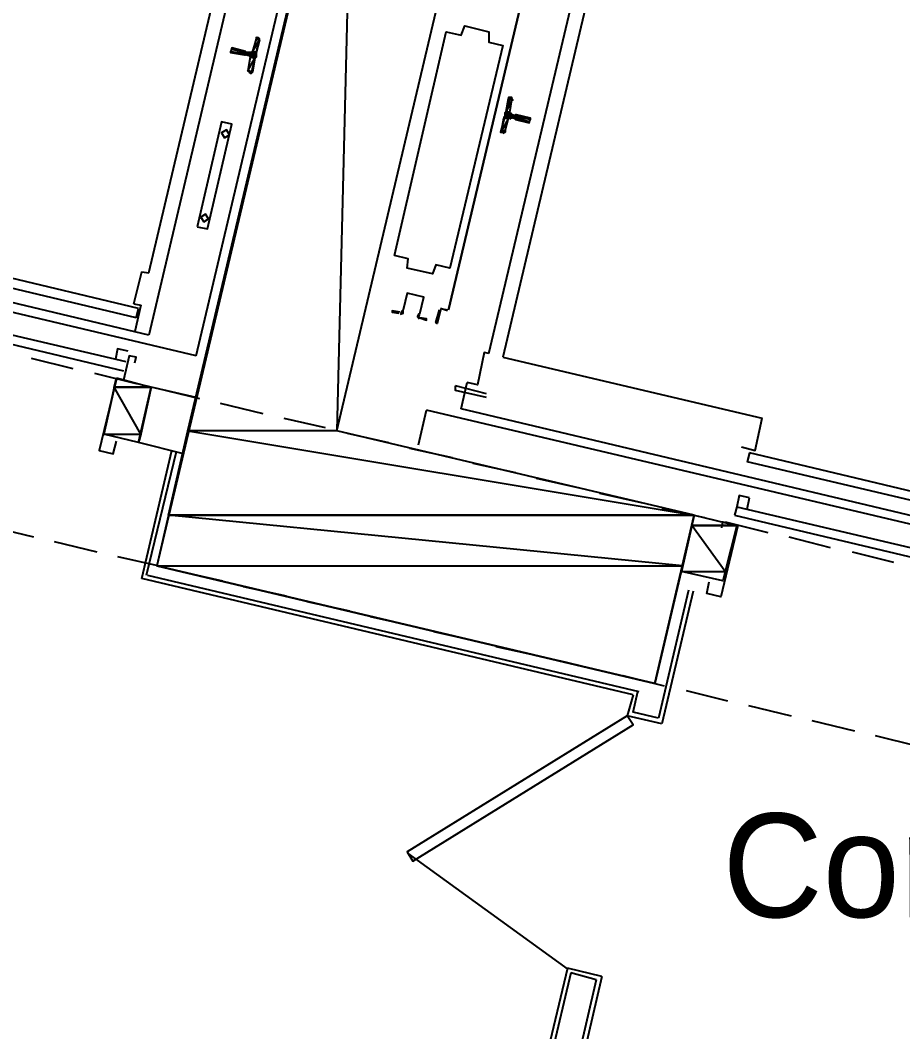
# Model space of a CAD drawing. Header units: feet. Extents: x -84 to 198, y -22 to 181.
# Drawn here: x 67.91 to 78.12, y 105.64 to 117.34 of the extents above; entities that cross this region are included whole.
import ezdxf
from ezdxf.enums import TextEntityAlignment as Align

# ---------------------------------------------------------------- set-up
doc = ezdxf.new("R2010")
doc.units = ezdxf.units.FT
for name, color, linetype in [('A-LINEA', 7, 'CONTINUOUS'), ('A-LINEA-FINA', 9, 'CONTINUOUS'), ('A-MURO-CONCRETO', 8, 'CONTINUOUS'), ('A-NOMBRE-ESPACIO', 2, 'CONTINUOUS')]:
    doc.layers.add(name, color=color, linetype=linetype)

msp = doc.modelspace()

# ---------------------------------------------------------------- linework, layer by layer
at = {"layer": 'A-LINEA'}
for p, q in [((71.0933, 120.8711), (69.4, 113.6978)), ((69.4, 114.4178), (70.7333, 120.0578)), ((69.9467, 113.4578), (71.28, 119.0978)), ((73.3333, 113.4844), (74.6667, 119.1244)), ((74.8267, 119.0844), (73.4933, 113.4444)), ((72.8667, 113.9911), (73.6933, 117.4844)), ((73.6933, 117.4844), (72.8667, 113.9911)), ((70.64, 117.1244), (70.6, 116.9778)), ((70.6779, 117.1239), (70.6542, 117.1104)), ((70.52, 116.9778), (70.52, 116.9778)), ((70.5333, 116.9778), (70.5333, 116.9778)), ((70.5733, 116.9644), (70.5333, 116.9644)), ((70.5733, 116.9111), (70.5467, 116.7511)), ((70.5603, 116.7477), (70.5754, 116.725)), ((73.5733, 116.2711), (73.6, 116.4178)), ((73.6131, 116.4079), (73.5979, 116.4306)), ((73.64, 116.2311), (73.6, 116.2444)), ((73.52, 116.0578), (73.56, 116.2044)), ((73.5867, 116.2178), (73.6267, 116.2044)), ((73.6267, 116.1911), (73.6267, 116.1911)), ((73.64, 116.1911), (73.64, 116.1911)), ((73.4954, 116.0316), (73.5191, 116.0452)), ((69.9467, 113.4578), (62.0267, 115.3378)), ((69.4, 113.6978), (62.4267, 115.3511)), ((69.28, 114.0044), (65.76, 114.8444)), ((69.2533, 113.8978), (65.7333, 114.7378)), ((65.6133, 114.2178), (69.1333, 113.3911)), ((65.5867, 114.1244), (69.1067, 113.2844)), ((69.2267, 114.0578), (69.3067, 114.0444)), ((69.3067, 114.0444), (69.24, 113.7378)), ((69.2533, 113.8978), (69.28, 114.0044)), ((72.8533, 113.9778), (72.7733, 114.0044)), ((72.7733, 114.0044), (72.8533, 113.9911)), ((72.8533, 113.9911), (72.8533, 113.9911)), ((68.04, 113.4311), (68.52, 113.3111)), ((73.4933, 113.4444), (76.4933, 112.7378)), ((68.7733, 113.2578), (69.2533, 113.1378)), ((69.0267, 113.2044), (68.88, 112.5511)), ((69.4267, 113.0978), (69.0267, 113.1911)), ((69.28, 112.4578), (69.4267, 113.0978)), ((69.9467, 112.9778), (69.4267, 113.0978)), ((69.4933, 113.0844), (69.9867, 112.9644)), ((73.3067, 113.0178), (72.9467, 113.1111)), ((73.0133, 112.8444), (73.08, 113.1511)), ((70.2267, 112.9111), (70.72, 112.7911)), ((79.9867, 111.1911), (73.0133, 112.8444)), ((70.96, 112.7378), (71.44, 112.6311)), ((72.52, 112.4311), (72.6133, 112.8311)), ((80.5333, 110.9644), (72.6133, 112.8311)), ((69.28, 112.4578), (68.88, 112.5511)), ((71.6933, 112.5644), (72.1733, 112.4578)), ((69.8, 112.3244), (69.28, 112.4578)), ((72.4133, 112.3911), (72.9067, 112.2844)), ((69.32, 110.8844), (69.6667, 112.3644)), ((69.3733, 110.9244), (69.72, 112.3511)), ((76.3467, 112.3378), (76.32, 112.2311)), ((79.8667, 111.4978), (76.3467, 112.3378)), ((73.1467, 112.2178), (73.64, 112.1111)), ((79.84, 111.4044), (76.32, 112.2311)), ((73.88, 112.0444), (74.36, 111.9378)), ((74.6133, 111.8711), (75.0933, 111.7644)), ((76.32, 111.6844), (76.3467, 111.8178)), ((75.3333, 111.6978), (75.8267, 111.5911)), ((76.2, 111.7111), (79.72, 110.8844)), ((76.1733, 111.6178), (79.6933, 110.7778)), ((67.5733, 111.4844), (68.0667, 111.3644)), ((76.2, 111.4978), (76.04, 110.8578)), ((76.0667, 111.5378), (76.56, 111.4178)), ((76.8, 111.3644), (77.28, 111.2444)), ((68.3067, 111.3111), (68.8, 111.1911)), ((69.04, 111.1378), (69.52, 111.0311)), ((77.5333, 111.1911), (78.0133, 111.0711)), ((75, 109.5378), (69.32, 110.8844)), ((69.3867, 110.9244), (75.0667, 109.5778)), ((69.7733, 110.9644), (70.2533, 110.8578)), ((70.4933, 110.7911), (70.9867, 110.6844)), ((75.64, 110.7511), (75.2933, 109.2711)), ((75.6933, 110.7378), (75.3333, 109.2044)), ((71.2267, 110.6178), (71.72, 110.5111)), ((71.96, 110.4444), (72.44, 110.3378)), ((72.6933, 110.2711), (73.1733, 110.1644)), ((73.4133, 110.0978), (73.9067, 109.9911)), ((74.1467, 109.9378), (74.64, 109.8178)), ((74.88, 109.7644), (75.36, 109.6444)), ((75.6133, 109.5911), (76.0933, 109.4711)), ((75, 109.5378), (74.9333, 109.2978)), ((76.3333, 109.4178), (76.8267, 109.2978)), ((75.3333, 109.2044), (74.9333, 109.2978)), ((77.0667, 109.2444), (77.56, 109.1244)), ((77.8, 109.0711), (78.28, 108.9511)), ((72.3908, 107.7095), (74.2478, 106.3652)), ((74.24, 106.3778), (73.6, 103.6711)), ((74.28, 106.3244), (73.64, 103.6044)), ((74.64, 106.2844), (74.24, 106.3778)), ((74.64, 106.2844), (74.24, 106.3778)), ((74.5733, 106.2444), (74.28, 106.3244)), ((74.5733, 106.2444), (74.2, 104.6311))]:
    msp.add_line(p, q, dxfattribs=at)
for points in [[(77.6267, 119.7244), (78.0933, 121.6711), (72.3333, 123.0311), (69.4933, 111.0311), (75.2533, 109.6711), (75.7067, 111.6178), (71.5733, 112.5911), (73.4933, 120.7111), (77.6267, 119.7244)], [(72.24, 114.6178), (72.84, 117.2044), (73.0133, 117.1644), (73.0533, 117.2711), (73.3333, 117.2044), (73.3333, 117.0844), (73.4933, 117.0444), (72.88, 114.4711), (72.72, 114.5111), (72.68, 114.4044), (72.3867, 114.4711), (72.4, 114.5778), (72.24, 114.6178)], [(70.5733, 116.7244), (70.5867, 116.7244), (70.68, 117.1244), (70.6667, 117.1378)], [(70.52, 116.9778), (70.36, 117.0178), (70.3467, 116.9644), (70.5067, 116.9378)], [(70.56, 116.9244), (70.52, 116.9378), (70.52, 116.9378)], [(70.5754, 116.9516), (70.5905, 116.9541), (70.5995, 116.9665)], [(70.5861, 116.8998), (70.5837, 116.915), (70.5713, 116.9239)], [(73.5867, 116.4444), (73.5733, 116.4444), (73.4667, 116.0444), (73.4933, 116.0444)], [(73.5872, 116.2691), (73.5896, 116.2539), (73.6021, 116.245)], [(73.64, 116.1911), (73.8, 116.1511), (73.8133, 116.2044), (73.6533, 116.2444), (73.64, 116.2444), (73.64, 116.2444)], [(69.96, 114.9511), (70.08, 114.9244), (70.36, 116.1378), (70.24, 116.1644), (69.96, 114.9511)], [(73.5979, 116.2039), (73.5828, 116.2015), (73.5739, 116.189)], [(70.2759, 115.979), (70.3321, 116.0137), (70.2974, 116.0699), (70.2413, 116.0352), (70.2759, 115.979)], [(70.0359, 115.0057), (70.0921, 115.0404), (70.0574, 115.0965), (70.0013, 115.0619), (70.0359, 115.0057)], [(69.2267, 114.0578), (69.32, 114.4311), (69.4, 114.4178)], [(72.5336, 113.9454), (72.5791, 114.138), (72.3865, 114.1836), (72.3408, 113.991)], [(72.5336, 113.9454), (72.5791, 114.138), (72.3865, 114.1836), (72.3408, 113.991)], [(72.3067, 113.9644), (72.2133, 113.9778), (72.2133, 113.9644), (72.2933, 113.9511)], [(72.306, 113.9386), (72.3404, 113.9517), (72.3418, 113.9885)], [(72.3089, 113.9516), (72.3296, 113.9594), (72.3304, 113.9815)], [(72.5223, 113.9461), (72.5071, 113.9125), (72.532, 113.8854)], [(72.5294, 113.9347), (72.5203, 113.9146), (72.5352, 113.8984)], [(72.5333, 113.8978), (72.6133, 113.8711), (72.6133, 113.8844), (72.5333, 113.8978)], [(72.7733, 113.9911), (72.7733, 113.9911), (72.7333, 113.8311), (72.72, 113.8444), (72.76, 113.9911)], [(69.24, 113.3778), (69.2533, 113.4444), (69.1733, 113.4578), (69.1067, 113.1778), (69.0267, 113.1911), (68.8267, 112.3644), (68.9867, 112.3244), (69.0267, 112.4711)], [(69.16, 113.5111), (69.04, 113.5378), (69.0133, 113.4178)], [(73.3333, 113.4844), (73.28, 113.4978), (73.2, 113.1244), (73.08, 113.1511)], [(73.3067, 112.9778), (72.9467, 113.0578), (72.9467, 113.1111)], [(76.2533, 112.4044), (76.4133, 112.3644), (76.4933, 112.7378)], [(76.3467, 111.8178), (76.2267, 111.8444), (76.2, 111.7111), (76.1733, 111.6178)], [(76.04, 110.8578), (75.56, 110.9644), (75.7067, 111.6178), (76.2, 111.4978)], [(76.0267, 111.4711), (76.04, 111.5378), (76.2133, 111.4978), (76.0133, 110.6711), (75.8533, 110.7111), (75.88, 110.8444)], [(75.2933, 109.2711), (75, 109.3378), (75.0533, 109.5778)], [(74.9333, 109.2978), (72.3867, 107.7244), (72.4533, 107.6178), (75, 109.1911), (74.9333, 109.2978)], [(74.64, 106.2844), (74.2667, 104.6711), (76.1467, 104.2311)]]:
    msp.add_lwpolyline(points, dxfattribs=at)
at = {"layer": 'A-LINEA-FINA'}
for p, q in [((70.68, 117.1111), (70.64, 117.1244)), ((70.68, 117.1244), (70.64, 117.1244)), ((70.68, 117.1244), (70.6533, 117.1378)), ((70.5067, 116.9378), (70.3467, 116.9778)), ((70.52, 116.9378), (70.3467, 116.9778)), ((70.5067, 116.9378), (70.3467, 116.9644)), ((70.52, 116.9778), (70.36, 117.0178)), ((70.52, 116.9778), (70.36, 117.0178)), ((70.52, 116.9778), (70.36, 117.0044)), ((70.64, 116.9644), (70.6, 116.9778)), ((70.6267, 116.8978), (70.5733, 116.9111)), ((70.6267, 116.8978), (70.5733, 116.9111)), ((70.5867, 116.7244), (70.56, 116.7378)), ((70.5867, 116.7244), (70.56, 116.7378)), ((70.5867, 116.7378), (70.56, 116.7378)), ((70.5867, 116.7244), (70.5733, 116.7244)), ((73.56, 116.4444), (73.6, 116.4444)), ((73.56, 116.4444), (73.6, 116.4311)), ((73.56, 116.4311), (73.6, 116.4311)), ((73.56, 116.4311), (73.6, 116.4178)), ((73.5733, 116.4444), (73.5867, 116.4444)), ((73.52, 116.2711), (73.5733, 116.2578)), ((73.52, 116.2711), (73.5733, 116.2578)), ((73.52, 116.2578), (73.5867, 116.2444)), ((73.5333, 116.2844), (73.5733, 116.2711)), ((73.64, 116.2444), (73.8133, 116.2044)), ((73.5067, 116.2178), (73.56, 116.2044)), ((73.52, 116.2311), (73.5867, 116.2178)), ((73.64, 116.2311), (73.8133, 116.2044)), ((73.64, 116.2311), (73.8133, 116.1911)), ((73.64, 116.2044), (73.8, 116.1644)), ((73.64, 116.1911), (73.8, 116.1644)), ((73.4667, 116.0444), (73.5067, 116.0444)), ((73.4667, 116.0444), (73.4933, 116.0444)), ((73.48, 116.0578), (73.52, 116.0444)), ((73.48, 116.0578), (73.5067, 116.0444))]:
    msp.add_line(p, q, dxfattribs=at)
for points in [[(70.6, 116.9778), (70.68, 117.1111), (70.64, 117.1244), (70.6, 116.9778)], [(70.64, 116.9644), (70.6, 116.9778), (70.68, 117.1111), (70.64, 116.9644)], [(70.64, 117.1244), (70.68, 117.1244), (70.64, 117.1378), (70.64, 117.1244)], [(70.68, 117.1244), (70.64, 117.1378), (70.6533, 117.1378), (70.68, 117.1244), (70.68, 117.1244)], [(70.64, 117.1378), (70.68, 117.1244), (70.68, 117.1244), (70.64, 117.1378)], [(70.64, 117.1244), (70.68, 117.1111), (70.68, 117.1111), (70.64, 117.1244), (70.64, 117.1244)], [(70.68, 117.1244), (70.68, 117.1244), (70.64, 117.1244), (70.68, 117.1244)], [(70.68, 117.1244), (70.64, 117.1244), (70.68, 117.1111), (70.68, 117.1244), (70.68, 117.1244)], [(70.68, 117.1244), (70.68, 117.1244), (70.6533, 117.1378), (70.68, 117.1244)], [(70.6533, 117.1378), (70.68, 117.1244), (70.68, 117.1244), (70.6533, 117.1378)], [(70.68, 117.1244), (70.68, 117.1244), (70.6533, 117.1378), (70.68, 117.1244)], [(70.68, 117.1244), (70.6533, 117.1378), (70.6667, 117.1378), (70.68, 117.1244), (70.68, 117.1244)], [(70.6533, 117.1378), (70.68, 117.1244), (70.68, 117.1244), (70.6533, 117.1378)], [(70.68, 117.1244), (70.68, 117.1244), (70.6667, 117.1378), (70.68, 117.1244)], [(70.68, 117.1244), (70.6667, 117.1378), (70.68, 117.1244), (70.68, 117.1244), (70.68, 117.1244)], [(70.3467, 116.9778), (70.64, 116.9378), (70.36, 117.0044), (70.3467, 116.9778), (70.3467, 116.9778)], [(70.3467, 116.9644), (70.5067, 116.9378), (70.3467, 116.9778), (70.3467, 116.9644), (70.3467, 116.9644)], [(70.3467, 116.9778), (70.5067, 116.9378), (70.5067, 116.9378), (70.3467, 116.9778)], [(70.5067, 116.9378), (70.5067, 116.9378), (70.3467, 116.9778), (70.5067, 116.9378)], [(70.3467, 116.9778), (70.5067, 116.9378), (70.5067, 116.9378), (70.3467, 116.9778), (70.3467, 116.9778)], [(70.3467, 116.9778), (70.5067, 116.9378), (70.5067, 116.9378), (70.3467, 116.9778)], [(70.5067, 116.9378), (70.5067, 116.9378), (70.3467, 116.9778), (70.5067, 116.9378), (70.5067, 116.9378)], [(70.3467, 116.9778), (70.52, 116.9378), (70.52, 116.9378), (70.3467, 116.9778)], [(70.52, 116.9378), (70.52, 116.9378), (70.3467, 116.9778), (70.52, 116.9378)], [(70.52, 116.9378), (70.3467, 116.9778), (70.5067, 116.9378), (70.52, 116.9378), (70.52, 116.9378)], [(70.3467, 116.9778), (70.52, 116.9378), (70.52, 116.9378), (70.3467, 116.9778)], [(70.52, 116.9378), (70.52, 116.9378), (70.3467, 116.9778), (70.52, 116.9378), (70.52, 116.9378)], [(70.3467, 116.9778), (70.52, 116.9378), (70.52, 116.9378), (70.3467, 116.9778)], [(70.52, 116.9378), (70.52, 116.9378), (70.3467, 116.9778), (70.52, 116.9378), (70.52, 116.9378)], [(70.3467, 116.9778), (70.52, 116.9378), (70.52, 116.9378), (70.3467, 116.9778)], [(70.52, 116.9378), (70.52, 116.9378), (70.3467, 116.9778), (70.52, 116.9378), (70.52, 116.9378)], [(70.64, 116.9111), (70.3467, 116.9778), (70.64, 116.9378), (70.64, 116.9111)], [(70.36, 117.0044), (70.52, 116.9778), (70.36, 117.0178), (70.36, 117.0044)], [(70.36, 117.0178), (70.52, 116.9778), (70.52, 116.9778), (70.36, 117.0178), (70.36, 117.0178)], [(70.36, 117.0178), (70.52, 116.9778), (70.52, 116.9778), (70.36, 117.0178)], [(70.52, 116.9778), (70.52, 116.9778), (70.36, 117.0178), (70.52, 116.9778), (70.52, 116.9778)], [(70.36, 117.0178), (70.52, 116.9778), (70.52, 116.9778), (70.36, 117.0178)], [(70.52, 116.9778), (70.52, 116.9778), (70.36, 117.0178), (70.52, 116.9778)], [(70.36, 117.0178), (70.52, 116.9778), (70.52, 116.9778), (70.36, 117.0178), (70.36, 117.0178)], [(70.36, 117.0178), (70.52, 116.9778), (70.52, 116.9778), (70.36, 117.0178)], [(70.52, 116.9778), (70.52, 116.9778), (70.36, 117.0178), (70.52, 116.9778), (70.52, 116.9778)], [(70.36, 117.0178), (70.52, 116.9778), (70.52, 116.9778), (70.36, 117.0178)], [(70.52, 116.9778), (70.52, 116.9778), (70.36, 117.0178), (70.52, 116.9778), (70.52, 116.9778)], [(70.52, 116.9644), (70.52, 116.9644), (70.36, 117.0044), (70.52, 116.9644)], [(70.52, 116.9644), (70.36, 117.0044), (70.5333, 116.9644), (70.52, 116.9644), (70.52, 116.9644)], [(70.52, 116.9778), (70.52, 116.9778), (70.36, 117.0044), (70.52, 116.9778)], [(70.52, 116.9778), (70.36, 117.0044), (70.52, 116.9644), (70.52, 116.9778), (70.52, 116.9778)], [(70.5733, 116.9644), (70.64, 116.9378), (70.64, 116.9378), (70.5733, 116.9644)], [(70.64, 116.9378), (70.64, 116.9378), (70.5733, 116.9644), (70.64, 116.9378), (70.64, 116.9378)], [(70.5733, 116.9644), (70.64, 116.9378), (70.64, 116.9378), (70.5733, 116.9644)], [(70.64, 116.9378), (70.64, 116.9378), (70.5733, 116.9644), (70.64, 116.9378), (70.64, 116.9378)], [(70.64, 116.9378), (70.5733, 116.9644), (70.64, 116.9511), (70.64, 116.9378)], [(70.5733, 116.9644), (70.64, 116.9511), (70.5867, 116.9644), (70.5733, 116.9644), (70.5733, 116.9644)], [(70.5867, 116.9644), (70.64, 116.9644), (70.6, 116.9778), (70.5867, 116.9644)], [(70.5867, 116.9644), (70.64, 116.9511), (70.64, 116.9511), (70.5867, 116.9644)], [(70.64, 116.9511), (70.64, 116.9511), (70.5867, 116.9644), (70.64, 116.9511), (70.64, 116.9511)], [(70.5867, 116.9644), (70.64, 116.9511), (70.64, 116.9511), (70.5867, 116.9644)], [(70.64, 116.9511), (70.64, 116.9511), (70.5867, 116.9644), (70.64, 116.9511), (70.64, 116.9511)], [(70.5867, 116.9644), (70.64, 116.9511), (70.64, 116.9511), (70.5867, 116.9644)], [(70.64, 116.9511), (70.64, 116.9511), (70.5867, 116.9644), (70.64, 116.9511), (70.64, 116.9511)], [(70.5867, 116.9644), (70.64, 116.9511), (70.64, 116.9511), (70.5867, 116.9644)], [(70.64, 116.9511), (70.64, 116.9511), (70.5867, 116.9644), (70.64, 116.9511), (70.64, 116.9511)], [(70.64, 116.9511), (70.5867, 116.9644), (70.64, 116.9644), (70.64, 116.9511)], [(70.6, 116.9778), (70.64, 116.9644), (70.64, 116.9644), (70.6, 116.9778), (70.6, 116.9778)], [(70.5467, 116.7511), (70.6267, 116.8978), (70.5733, 116.9111), (70.5467, 116.7511)], [(70.6, 116.7378), (70.5467, 116.7511), (70.6267, 116.8978), (70.6, 116.7378)], [(70.5733, 116.9244), (70.64, 116.9111), (70.56, 116.9244), (70.5733, 116.9244), (70.5733, 116.9244)], [(70.56, 116.9244), (70.64, 116.9111), (70.64, 116.9111), (70.56, 116.9244)], [(70.64, 116.9111), (70.64, 116.9111), (70.56, 116.9244), (70.64, 116.9111), (70.64, 116.9111)], [(70.5733, 116.9111), (70.6267, 116.9111), (70.5733, 116.9244), (70.5733, 116.9111), (70.5733, 116.9111)], [(70.5733, 116.9244), (70.6267, 116.9111), (70.6267, 116.9111), (70.5733, 116.9244)], [(70.6267, 116.9111), (70.6267, 116.9111), (70.5733, 116.9244), (70.6267, 116.9111), (70.6267, 116.9111)], [(70.5733, 116.9244), (70.6267, 116.9111), (70.6267, 116.9111), (70.5733, 116.9244)], [(70.6267, 116.9111), (70.6267, 116.9111), (70.5733, 116.9244), (70.6267, 116.9111), (70.6267, 116.9111)], [(70.5733, 116.9244), (70.6267, 116.9111), (70.6267, 116.9111), (70.5733, 116.9244)], [(70.6267, 116.9111), (70.6267, 116.9111), (70.5733, 116.9244), (70.6267, 116.9111), (70.6267, 116.9111)], [(70.6267, 116.9111), (70.5733, 116.9244), (70.64, 116.9111), (70.6267, 116.9111)], [(70.5733, 116.9111), (70.6267, 116.8978), (70.6267, 116.8978), (70.5733, 116.9111)], [(70.6267, 116.8978), (70.6267, 116.8978), (70.5733, 116.9111), (70.6267, 116.8978)], [(70.5733, 116.9111), (70.6267, 116.8978), (70.6267, 116.8978), (70.5733, 116.9111)], [(70.6267, 116.8978), (70.6267, 116.8978), (70.5733, 116.9111), (70.6267, 116.8978), (70.6267, 116.8978)], [(70.6267, 116.8978), (70.5733, 116.9111), (70.6267, 116.9111), (70.6267, 116.8978)], [(70.5867, 116.7378), (70.56, 116.7511), (70.5467, 116.7511), (70.5867, 116.7378), (70.5867, 116.7378)], [(70.6, 116.7378), (70.6, 116.7378), (70.5467, 116.7511), (70.6, 116.7378)], [(70.6, 116.7378), (70.5467, 116.7511), (70.5867, 116.7378), (70.6, 116.7378), (70.6, 116.7378)], [(70.56, 116.7378), (70.5867, 116.7378), (70.56, 116.7511), (70.56, 116.7378)], [(70.56, 116.7511), (70.5867, 116.7378), (70.5867, 116.7378), (70.56, 116.7511), (70.56, 116.7511)], [(70.5733, 116.7244), (70.5867, 116.7244), (70.56, 116.7378), (70.5733, 116.7244)], [(70.56, 116.7378), (70.5867, 116.7244), (70.5867, 116.7244), (70.56, 116.7378)], [(70.5867, 116.7244), (70.5867, 116.7244), (70.56, 116.7378), (70.5867, 116.7244)], [(70.56, 116.7378), (70.5867, 116.7244), (70.5867, 116.7244), (70.56, 116.7378)], [(70.5867, 116.7244), (70.5867, 116.7244), (70.56, 116.7378), (70.5867, 116.7244), (70.5867, 116.7244)], [(70.5867, 116.7378), (70.5867, 116.7378), (70.56, 116.7378), (70.5867, 116.7378)], [(70.5867, 116.7378), (70.56, 116.7378), (70.5867, 116.7244), (70.5867, 116.7378), (70.5867, 116.7378)], [(73.56, 116.4311), (73.6, 116.4178), (73.5333, 116.2844), (73.56, 116.4311)], [(73.6, 116.4178), (73.5333, 116.2844), (73.5733, 116.2711), (73.6, 116.4178)], [(73.56, 116.4444), (73.56, 116.4444), (73.6, 116.4444), (73.56, 116.4444)], [(73.56, 116.4444), (73.6, 116.4444), (73.5733, 116.4444), (73.56, 116.4444), (73.56, 116.4444)], [(73.6, 116.4444), (73.56, 116.4444), (73.6, 116.4311), (73.6, 116.4444)], [(73.6, 116.4311), (73.56, 116.4444), (73.56, 116.4444), (73.6, 116.4311), (73.6, 116.4311)], [(73.56, 116.4311), (73.6, 116.4311), (73.56, 116.4444), (73.56, 116.4311), (73.56, 116.4311)], [(73.56, 116.4311), (73.56, 116.4311), (73.6, 116.4311), (73.56, 116.4311)], [(73.6, 116.4311), (73.56, 116.4311), (73.6, 116.4178), (73.6, 116.4311)], [(73.6, 116.4178), (73.56, 116.4311), (73.56, 116.4311), (73.6, 116.4178), (73.6, 116.4178)], [(73.5867, 116.4444), (73.5733, 116.4444), (73.5733, 116.4444), (73.5867, 116.4444)], [(73.5733, 116.4444), (73.5733, 116.4444), (73.5867, 116.4444), (73.5733, 116.4444)], [(73.5733, 116.4444), (73.5867, 116.4444), (73.6, 116.4444), (73.5733, 116.4444), (73.5733, 116.4444)], [(73.5333, 116.2844), (73.5733, 116.2711), (73.52, 116.2711), (73.5333, 116.2844)], [(73.5733, 116.2711), (73.52, 116.2711), (73.5733, 116.2578), (73.5733, 116.2711)], [(73.5733, 116.2578), (73.52, 116.2711), (73.52, 116.2711), (73.5733, 116.2578), (73.5733, 116.2578)], [(73.5733, 116.2578), (73.52, 116.2711), (73.5867, 116.2578), (73.5733, 116.2578), (73.5733, 116.2578)], [(73.5867, 116.2578), (73.52, 116.2711), (73.52, 116.2711), (73.5867, 116.2578)], [(73.52, 116.2711), (73.52, 116.2711), (73.5867, 116.2578), (73.52, 116.2711), (73.52, 116.2711)], [(73.52, 116.2711), (73.5867, 116.2578), (73.52, 116.2578), (73.52, 116.2711)], [(73.5867, 116.2578), (73.52, 116.2578), (73.5867, 116.2444), (73.5867, 116.2578), (73.5867, 116.2578)], [(73.5867, 116.2444), (73.52, 116.2578), (73.52, 116.2578), (73.5867, 116.2444)], [(73.52, 116.2578), (73.52, 116.2578), (73.5867, 116.2444), (73.52, 116.2578), (73.52, 116.2578)], [(73.5867, 116.2444), (73.52, 116.2578), (73.52, 116.2578), (73.5867, 116.2444)], [(73.52, 116.2578), (73.52, 116.2578), (73.5867, 116.2444), (73.52, 116.2578), (73.52, 116.2578)], [(73.5867, 116.2444), (73.52, 116.2578), (73.6, 116.2444), (73.5867, 116.2444), (73.5867, 116.2444)], [(73.52, 116.2578), (73.8133, 116.1911), (73.52, 116.2311), (73.52, 116.2578)], [(73.5733, 116.2711), (73.5333, 116.2844), (73.5333, 116.2844), (73.5733, 116.2711), (73.5733, 116.2711)], [(73.64, 116.2444), (73.64, 116.2444), (73.8133, 116.2044), (73.64, 116.2444)], [(73.64, 116.2444), (73.8133, 116.2044), (73.6533, 116.2444), (73.64, 116.2444), (73.64, 116.2444)], [(73.8133, 116.2044), (73.64, 116.2444), (73.64, 116.2444), (73.8133, 116.2044)], [(73.64, 116.2444), (73.64, 116.2444), (73.8133, 116.2044), (73.64, 116.2444)], [(73.8133, 116.2044), (73.64, 116.2444), (73.64, 116.2444), (73.8133, 116.2044), (73.8133, 116.2044)], [(73.64, 116.2311), (73.8133, 116.2044), (73.64, 116.2444), (73.64, 116.2311), (73.64, 116.2311)], [(73.5067, 116.2044), (73.56, 116.2044), (73.48, 116.0578), (73.5067, 116.2044)], [(73.56, 116.2044), (73.48, 116.0578), (73.52, 116.0578), (73.56, 116.2044)], [(73.52, 116.2178), (73.5733, 116.2044), (73.5067, 116.2178), (73.52, 116.2178)], [(73.5733, 116.2044), (73.5067, 116.2178), (73.56, 116.2044), (73.5733, 116.2044)], [(73.56, 116.2044), (73.5067, 116.2178), (73.5067, 116.2178), (73.56, 116.2044), (73.56, 116.2044)], [(73.5067, 116.2044), (73.56, 116.2044), (73.5067, 116.2178), (73.5067, 116.2044), (73.5067, 116.2044)], [(73.5067, 116.2044), (73.5067, 116.2044), (73.56, 116.2044), (73.5067, 116.2044)], [(73.8133, 116.1911), (73.52, 116.2311), (73.8, 116.1644), (73.8133, 116.1911), (73.8133, 116.1911)], [(73.5867, 116.2178), (73.52, 116.2311), (73.52, 116.2311), (73.5867, 116.2178)], [(73.52, 116.2311), (73.52, 116.2311), (73.5867, 116.2178), (73.52, 116.2311), (73.52, 116.2311)], [(73.5867, 116.2178), (73.52, 116.2311), (73.5733, 116.2178), (73.5867, 116.2178), (73.5867, 116.2178)], [(73.5733, 116.2178), (73.52, 116.2311), (73.52, 116.2311), (73.5733, 116.2178)], [(73.52, 116.2311), (73.52, 116.2311), (73.5733, 116.2178), (73.52, 116.2311), (73.52, 116.2311)], [(73.5733, 116.2178), (73.52, 116.2311), (73.52, 116.2311), (73.5733, 116.2178)], [(73.52, 116.2311), (73.52, 116.2311), (73.5733, 116.2178), (73.52, 116.2311), (73.52, 116.2311)], [(73.52, 116.2311), (73.5733, 116.2178), (73.52, 116.2178), (73.52, 116.2311)], [(73.5733, 116.2178), (73.52, 116.2178), (73.5733, 116.2044), (73.5733, 116.2178), (73.5733, 116.2178)], [(73.5733, 116.2044), (73.52, 116.2178), (73.52, 116.2178), (73.5733, 116.2044)], [(73.52, 116.2178), (73.52, 116.2178), (73.5733, 116.2044), (73.52, 116.2178), (73.52, 116.2178)], [(73.8, 116.1644), (73.6267, 116.2044), (73.6267, 116.2044), (73.8, 116.1644)], [(73.6267, 116.2044), (73.6267, 116.2044), (73.8, 116.1644), (73.6267, 116.2044), (73.6267, 116.2044)], [(73.8, 116.1644), (73.6267, 116.2044), (73.6267, 116.2044), (73.8, 116.1644)], [(73.6267, 116.2044), (73.6267, 116.2044), (73.8, 116.1644), (73.6267, 116.2044), (73.6267, 116.2044)], [(73.64, 116.2044), (73.8, 116.1644), (73.6267, 116.2044), (73.64, 116.2044), (73.64, 116.2044)], [(73.64, 116.2311), (73.64, 116.2311), (73.8133, 116.2044), (73.64, 116.2311)], [(73.8133, 116.2044), (73.64, 116.2311), (73.8133, 116.1911), (73.8133, 116.2044)], [(73.8133, 116.1911), (73.64, 116.2311), (73.64, 116.2311), (73.8133, 116.1911), (73.8133, 116.1911)], [(73.8133, 116.1911), (73.64, 116.2311), (73.64, 116.2311), (73.8133, 116.1911)], [(73.64, 116.2311), (73.64, 116.2311), (73.8133, 116.1911), (73.64, 116.2311), (73.64, 116.2311)], [(73.8133, 116.1911), (73.64, 116.2311), (73.64, 116.2311), (73.8133, 116.1911)], [(73.64, 116.2311), (73.64, 116.2311), (73.8133, 116.1911), (73.64, 116.2311), (73.64, 116.2311)], [(73.8133, 116.1911), (73.64, 116.2311), (73.64, 116.2311), (73.8133, 116.1911)], [(73.64, 116.2311), (73.64, 116.2311), (73.8133, 116.1911), (73.64, 116.2311), (73.64, 116.2311)], [(73.8, 116.1644), (73.64, 116.2044), (73.64, 116.2044), (73.8, 116.1644)], [(73.64, 116.2044), (73.64, 116.2044), (73.8, 116.1644), (73.64, 116.2044)], [(73.8, 116.1644), (73.64, 116.2044), (73.64, 116.2044), (73.8, 116.1644)], [(73.64, 116.2044), (73.64, 116.2044), (73.8, 116.1644), (73.64, 116.2044), (73.64, 116.2044)], [(73.64, 116.1911), (73.8, 116.1644), (73.64, 116.2044), (73.64, 116.1911), (73.64, 116.1911)], [(73.64, 116.1911), (73.64, 116.1911), (73.8, 116.1644), (73.64, 116.1911)], [(73.8, 116.1644), (73.64, 116.1911), (73.8, 116.1511), (73.8, 116.1644), (73.8, 116.1644)], [(73.8, 116.1511), (73.64, 116.1911), (73.64, 116.1911), (73.8, 116.1511)], [(73.64, 116.1911), (73.64, 116.1911), (73.8, 116.1511), (73.64, 116.1911), (73.64, 116.1911)], [(73.8, 116.1511), (73.64, 116.1911), (73.64, 116.1911), (73.8, 116.1511)], [(73.64, 116.1911), (73.64, 116.1911), (73.8, 116.1511), (73.64, 116.1911), (73.64, 116.1911)], [(73.4667, 116.0444), (73.5067, 116.0444), (73.48, 116.0578), (73.4667, 116.0444), (73.4667, 116.0444)], [(73.4933, 116.0444), (73.4667, 116.0444), (73.5067, 116.0444), (73.4933, 116.0444)], [(73.5067, 116.0444), (73.4667, 116.0444), (73.4667, 116.0444), (73.5067, 116.0444)], [(73.4667, 116.0444), (73.4667, 116.0444), (73.5067, 116.0444), (73.4667, 116.0444)], [(73.5067, 116.0444), (73.4667, 116.0444), (73.4667, 116.0444), (73.5067, 116.0444)], [(73.4667, 116.0444), (73.4667, 116.0444), (73.4933, 116.0444), (73.4667, 116.0444)], [(73.4933, 116.0444), (73.4667, 116.0444), (73.4667, 116.0444), (73.4933, 116.0444)], [(73.4667, 116.0444), (73.4667, 116.0444), (73.4933, 116.0444), (73.4667, 116.0444), (73.4667, 116.0444)], [(73.48, 116.0578), (73.52, 116.0578), (73.52, 116.0444), (73.48, 116.0578), (73.48, 116.0578)], [(73.52, 116.0578), (73.48, 116.0578), (73.48, 116.0578), (73.52, 116.0578), (73.52, 116.0578)], [(73.52, 116.0444), (73.48, 116.0578), (73.5067, 116.0444), (73.52, 116.0444)], [(73.5067, 116.0444), (73.48, 116.0578), (73.48, 116.0578), (73.5067, 116.0444), (73.5067, 116.0444)]]:
    msp.add_lwpolyline(points, dxfattribs=at)
at = {"layer": 'A-MURO-CONCRETO'}
for points in [[(71.7733, 120.7111), (71.5733, 112.5911), (69.8533, 112.5911), (71.7733, 120.7111), (71.7733, 120.7111)], [(73.4933, 120.7111), (71.7733, 120.7111), (71.5733, 112.5911), (73.4933, 120.7111)], [(69.0267, 113.2044), (69.4267, 113.0978), (69, 113.0978), (69.0267, 113.2044), (69.0267, 113.2044)], [(69, 113.0978), (68.88, 112.5511), (69.3067, 112.5511), (69, 113.0978)], [(69, 113.0978), (69.4267, 113.0978), (69.3067, 112.5511), (69, 113.0978), (69, 113.0978)], [(68.88, 112.5511), (69.3067, 112.5511), (69.28, 112.4578), (68.88, 112.5511), (68.88, 112.5511)], [(69.8533, 112.5911), (75.7067, 111.6178), (69.6267, 111.6178), (69.8533, 112.5911), (69.8533, 112.5911)], [(71.5733, 112.5911), (69.8533, 112.5911), (75.7067, 111.6178), (71.5733, 112.5911)], [(69.6267, 111.6178), (69.4933, 111.0311), (75.5733, 111.0311), (69.6267, 111.6178)], [(69.6267, 111.6178), (75.7067, 111.6178), (75.5733, 111.0311), (69.6267, 111.6178), (69.6267, 111.6178)], [(75.7067, 111.6178), (76.2, 111.4978), (75.68, 111.4978), (75.7067, 111.6178), (75.7067, 111.6178)], [(75.68, 111.4978), (75.56, 110.9644), (76.0667, 110.9644), (75.68, 111.4978)], [(75.68, 111.4978), (76.2, 111.4978), (76.0667, 110.9644), (75.68, 111.4978), (75.68, 111.4978)], [(69.4933, 111.0311), (75.5733, 111.0311), (75.2533, 109.6711), (69.4933, 111.0311), (69.4933, 111.0311)], [(75.56, 110.9644), (76.0667, 110.9644), (76.04, 110.8578), (75.56, 110.9644), (75.56, 110.9644)]]:
    msp.add_lwpolyline(points, dxfattribs=at)

# ---------------------------------------------------------------- texts
at = {"layer": 'A-NOMBRE-ESPACIO'}
msp.add_text('Corredor', height=1.2, dxfattribs=at).set_placement((79.2, 106.9689), align=Align.CENTER)

doc.saveas('drawing.dxf')
